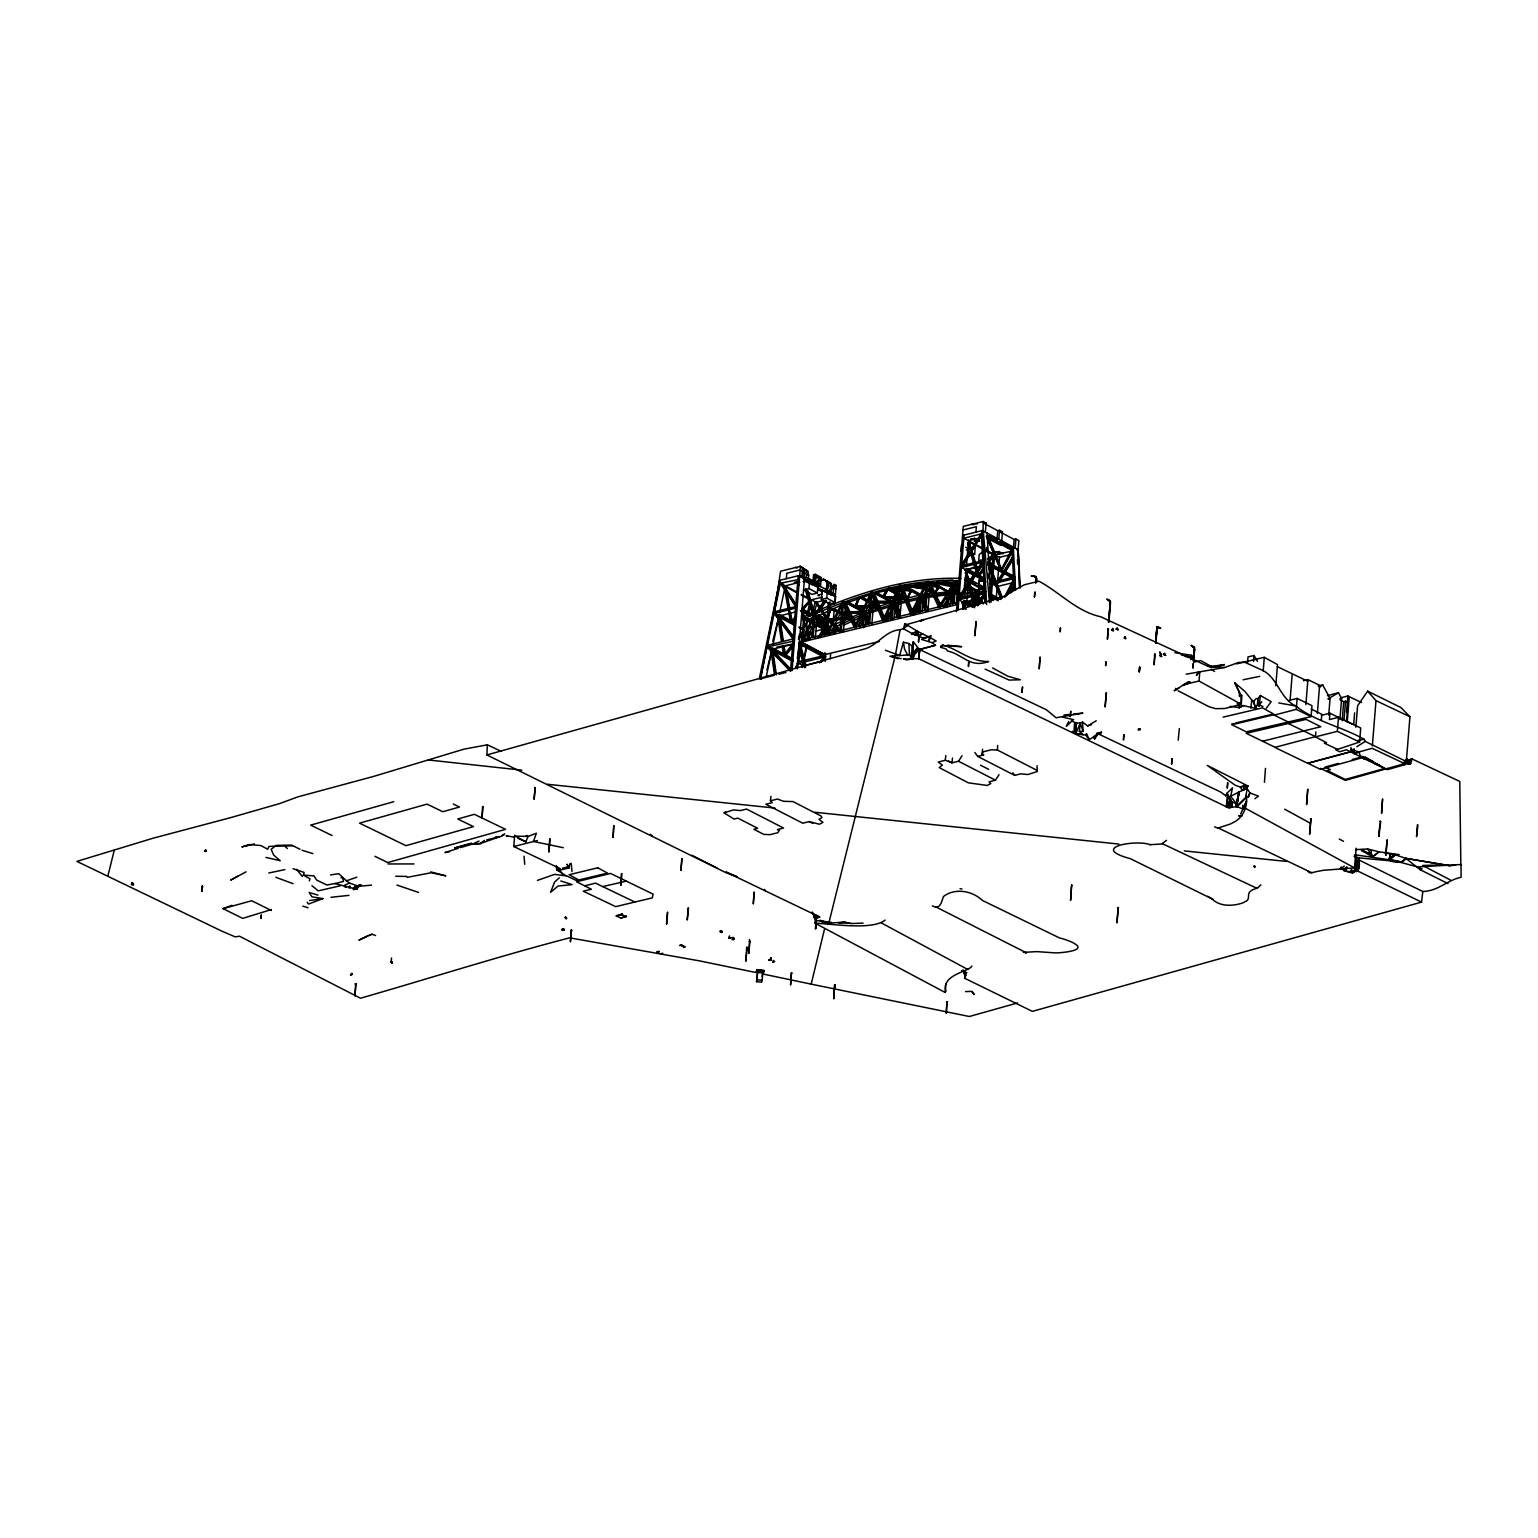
<?xml version="1.0" encoding="UTF-8"?>
<svg xmlns="http://www.w3.org/2000/svg" width="1538" height="1538" viewBox="0 0 1538 1538"><rect width="100%" height="100%" fill="white"/><g stroke="black" fill="none" stroke-linecap="round" stroke-linejoin="round"><path stroke-width="1.5" d="M1073.389 714.036L1082.81 713.113L1056.01 717.765L1046.417 709.768L919.205 649.305L913.284 641.692L913.245 653.304L910.938 657.014L912.322 659.418L910.477 658.706L918.667 658.687L1228.208 807.661L1231.746 807.219L1231.842 801.894L1227.151 793.05L1232.496 787.86L1230.65 796.319L1236.456 803.74L1239.032 791.955L1247.068 788.494L1247.818 785.937L1207.311 765.424L1235.149 785.207L1240.416 787.091L1247.818 785.937L1243.435 790.128L1241.685 789.455L1240.416 787.091L1244.088 785.399L1247.818 785.937M1226.247 806.796L1227.42 797.03L1231.842 801.894L1236.417 803.74L1236.417 806.777L1231.746 807.219L1231.707 801.932L1226.747 794.358L1225.805 795.857L1220.807 792.089L1096.882 733.222L1101.477 732.203L1100.477 734.241M626.485 916.264L620.621 918.167L626.351 916.225M1231.746 807.219L1231.803 801.932L1230.131 799.299L1228.208 807.661M1236.456 803.74L1236.417 806.777L1239.032 791.955L1230.65 796.319M965.114 972.343L964.98 978.418L1032.363 1011.37L1421.554 902.114L1422.804 891.521C1438.588 890.983 1447.22 880.024 1461.1 877.294L1461.023 864.491L1417.748 866.932L1389.718 859.492L1395.197 854.82L1405.886 858.358L1449.834 865.74L1455.679 865.029M1230.496 803.221L1230.381 807.796L1230.669 803.086M965.114 974.458L964.98 978.418L964.614 973.477M1191.085 645.499L1194.622 647.94L1193.623 661.032M1460.85 865.336L1459.773 781.439L1412.038 758.945L1410.634 759.253L1408.308 764.194L1410.673 763.617L1412.038 758.945M812.391 912.553L816.082 920.551L831.135 922.204L823.464 923.05L819.85 920.282L823.637 921.377M815.736 918.148L816.12 919.647M736.971 876.756L725.532 872.469L486.912 754.947L487.354 744.815L463.976 749.16L373.926 776.325L297.853 796.876L279.512 803.624L230.45 817.697L152.954 838.248L76.9 861.395L221.914 931.163L235.16 936.873L239.524 936.219L360.469 998.22C430.332 978.168 499.35 956.098 569.618 937.834L699.771 960.923L755.831 972.516M974.881 752.486L977.707 756.408L1014.715 775.363L1020.79 773.845L1027.903 774.537L1037.093 771.576L1037.17 770.442L997.451 750.044L997.662 745.469M1101.477 732.203L1089.231 739.567L1085.674 735.087L1075.85 733.434L1076.119 727.647M1351.171 870.104L1354.151 871.854L1352.979 872.95L1351.171 870.104L1356.67 871.527L1357.131 861.664L1358.727 860.626L1358.131 871.2L1421.554 902.114M1359.284 857.916L1354.074 856.185L1356.42 857.723L1355.901 862.299L1357.131 861.664L1354.863 871.431L1355.901 862.299C1361.265 855.666 1359.592 871.988 1356.67 871.527M935.489 645.229L919.762 649.401L918.667 658.687L919.205 649.305L918.667 658.687L919.801 649.459L935.489 645.229L932.316 642.73L921.627 639.443L931.144 635.598L928.798 641.519L929.433 637.27L922.492 633.867L918.705 636.001L911.534 633.867L917.436 631.253L922.492 633.867M1155.096 654.227L1154.096 664.801L1154.673 654.188M1359.304 860.126L1355.901 862.299L1358.573 860.646L1358.131 871.2L1358.804 860.069L1355.901 862.299L1358.669 860.665L1358.131 871.2L1359.419 860.184L1422.804 891.521M201.728 891.213L202.228 886.292L202.093 887.868M724.167 812.891L734.03 819.081L737.798 818.12L757.676 828.271L753.908 829.29L763.828 834.384L770.057 834.653L777.786 832.712L779.266 830.501L777.459 829.578L783.573 828.059L746.564 809.065L740.489 810.584L733.376 809.892L724.167 812.891L725.648 811.833M1091.538 724.686L1087.635 725.955L1082.541 722.072L1080.272 723.091L1079.33 731.338L1083.117 734.683L1074.12 733.318L1072.37 731.357L1075.85 733.434L1076.504 722.975L1071.275 720.899M977.707 756.408L983.801 754.889L981.994 753.966L983.474 751.755L991.203 749.813L997.451 750.044M1074.601 722.725L1073.889 732.665L1076.504 722.975L1080.272 723.091L1083.117 731.396L1079.33 731.338M1108.225 599.455C1112.205 603.377 1101.323 594.918 1110.532 601.954L1108.936 622.121M1193.699 660.956L1194.565 649.247M1155.961 643.211L1156.96 626.87L1160.748 628.542M1155.942 643.057L1156.96 626.87M1035.997 578.096L1035.728 582.883C1040.899 575.231 1028.172 575.347 1033.728 576.442M131.364 884.619L133.691 884.696L131.461 884.215M131.71 883.37C135.748 883.12 130.961 885.061 131.768 882.504M131.922 884.485L133.229 883.581L133.056 884.677M204.477 851.264C209.072 850.11 202.997 852.686 205.361 850.418L206.496 851.11M204.881 851.129L206.169 850.206M201.939 891.367L202.439 886.311M206.111 851.072L205.765 850.014M271.399 909.573L242.677 918.378L223.068 908.65L231.969 905.324M260.979 918.494L261.306 914.822L261.152 918.34M352.125 973.612L350.453 974.842L351.548 974.246M352.356 974.419L350.895 974.996L351.625 973.381M354.894 995.778L355.97 983.993M390.633 962.365C393.593 961.923 390.171 960.27 392.055 963.115L391.44 962.269M391.017 962.365L391.575 958.001M392.075 962.942L391.806 961.884M483.067 806.546L481.971 818.351L482.548 806.585M560.178 868.662L513.788 846.534L514.692 835.153M548.739 851.802L549.739 838.921M563.831 929.875L561.87 929.836L563.908 928.99C562.946 931.72 564.657 927.299 562.331 928.971M561.889 929.663L562.927 928.702M565.965 917.532C567.618 919.589 563.677 918.128 565.676 917.052M566.695 918.494L565.234 917.129M566.253 918.763L566.426 917.455M571.405 930.086L570.406 941.871L571.463 930.182M613.72 825.868L613.162 837.306M613.008 837.441L613.873 825.579M621.833 915.052L622.275 913.976L616.411 916.379L622.044 913.88M621.91 873.546L620.91 885.33L621.371 873.719M621.64 915.129L622.14 913.937M656.803 953.195L658.956 952.791L657.187 953.252M660.629 953.829L662.705 953.195M666.492 923.934L667.396 912.361M666.742 923.915L667.684 912.303M681.834 858.531L680.969 870.393L681.949 858.55M681.699 944.986L679.642 945.505L682.122 945.082M682.199 946.408L683.968 945.793L682.199 946.216M683.506 947.523L685.544 946.87M688.505 908.016L687.101 919.762M688.293 908.131L687.371 919.782M720.303 932.143L721.976 932.182L720.38 931.259M721.976 932.182L720.688 932.316M721.995 931.99L721.226 931.028M728.608 937.911L731.05 937.642L728.608 937.911L729.608 935.854M729.031 938.142L731.05 937.642M732.011 939.699C735.491 934.239 731.415 942.198 734.184 939.122L733.049 937.93M734.068 939.199L733.53 937.526M746.564 947.485L747.257 949.696M746.795 947.197L745.853 961.25L746.91 949.6M747.41 949.619L746.334 949.504L747.314 949.696L747.391 947.273M749.448 939.449L749.64 941.448M748.679 953.195L749.679 941.314L749.025 953.233M753.312 903.786L754.139 891.982L753.312 903.652M783.4 641.384L779.67 616.68L777.709 616.373L779.305 614.412L795.415 623.044M759.253 678.931L779.843 580.287L786.322 578.711L786.745 573.251L800.144 569.925L802.336 571.117M756.292 972.362L756.965 969.594L763.982 970.459L763.329 973.035L756.292 972.266L756.965 969.594M756.561 981.705L757.811 970.209L762.944 970.728L762.175 980.302L761.695 982.205L756.561 981.705L757.811 970.209L762.944 970.728L762.156 976.457M763.329 973.131L763.982 970.459M798.184 575.77L790.494 671.356L767.116 646.94L780.42 583.248L782.361 583.46L796.742 605.511M792.051 670.645L800.452 566.33L780.573 571.213L774.46 611.816L775.383 612.297M768.865 960.116L771.345 960.02L768.865 960.116L771.365 959.885L770.73 959.02M769.288 960.481L771.307 957.809M774.671 961.711C770.942 962.134 775.71 961.731 773.46 960.404M797.242 668.876L804.547 578.019L799.722 575.385L786.322 578.711M879.294 641.5L824.887 654.611L801.49 642.077L801.663 639.943L957.713 602.358M961 578.384C905.882 576.481 853.206 594.322 803.759 616.815L801.836 639.866L803.163 639.558L804.855 618.641L803.528 618.949C852.456 597.052 904.344 578.519 958.885 580.71M809.43 582.421L817.812 586.882L817.332 593.053L808.95 588.593L809.43 582.421L804.336 580.653L812.718 585.132M809.699 580.653L809.815 579.134L806.989 577.615M805.931 633.733L807.046 619.795L804.855 618.641M820.504 586.497L814.621 583.402L812.814 583.844L813.544 574.77L815.351 574.328L821.234 577.442L820.504 586.497L835.403 594.514L833.865 594.898M814.179 576.731L813.564 584.19L819.004 579.884L815.428 583.613L815.967 576.289L814.179 576.731L820.35 578.692L819.754 586.151L817.966 586.555L818.581 579.076M815.351 574.328L814.621 583.402L803.028 578.346L806.931 580.441M814.967 615.181L813.198 637.155L811.853 637.463L813.621 615.488L814.967 615.181L817.139 616.373L815.371 638.347M821.407 599.436L822.157 590.169L835.634 596.398L835.134 602.569L829.789 603.915L821.407 599.436L826.752 598.109L835.134 602.569M826.752 598.109L827.252 591.938M824.214 635.021L824.599 630.369L829.732 628.754M825.541 634.713L825.848 628.023L815.332 622.313M826.675 619.083L848.995 617.545L848.899 618.622L826.598 620.16L831.5 608.125L826.598 620.16L836.057 625.293L818.966 614.892M822.311 625.831L826.598 624.774L828.405 602.454M826.252 654.265L824.887 654.611L825.06 652.496M825.156 661.532L825.656 655.207L799.472 641.211M827.752 629.138L829.962 601.685M835.634 596.398L830.539 594.648L830.751 591.995L829.213 592.38M830.232 658.822L830.616 654.054M833.096 623.101L834.25 608.798M834.634 604.049L836.134 585.459L833.923 584.248L833.192 593.322L831.693 593.706M834.096 633.502L834.634 626.908L837.826 627.619L836.499 627.927M835.461 633.195L835.999 626.6M971.843 966.018C969.671 971.689 941.083 974.323 945.985 991.164L945.043 992.414L814.986 923.165L815.505 916.61M815.986 921.704L815.621 928.856L815.967 921.8M841.882 613.047L841.786 614.104L841.132 612.643M816.14 924.069L815.428 928.702M842.19 602.531L839.921 630.734L843.458 631.56L845.727 603.377L842.19 602.531L845.727 603.377M841.267 630.369L843.535 602.185M845.996 601.646L845.169 602.3L865.01 612.355L865.106 611.297L865.01 612.355M868.662 607.241L855.551 607.222L860.011 596.744M862.26 625.697L863.203 613.95L864.567 613.604L866.413 614.623L865.471 626.37M834.538 984.608L833.846 998.643M833.75 998.681L834.442 987.127M863.452 627.696L864.567 613.604M834.673 987.146L835.134 984.666M834.923 987.127L835.345 984.781M870.297 602.742L870.393 601.666L877.371 605.453M872.161 592.207L869.643 623.544L868.297 623.89L870.816 592.572L874.353 593.399L872.988 593.706M871.815 624.736L874.161 595.648M873.776 607.645L878.16 607.645L878.236 606.568L872.546 603.55M858.396 598.224L854.801 606.818L859.184 597.417L878.14 607.702L879.121 606.414M872.488 602.742L893.136 602.665L883.658 597.532L887.099 590.515M888.368 587.939L888.983 589.419L897.769 590.015M890.56 619.641L891.656 606.222M891.944 619.295L893.194 603.627L895.039 604.645L893.963 618.084M900.326 585.44L897.808 616.776L896.462 617.084L898.98 585.747L900.326 585.44L902.479 586.632L899.961 617.968M827.271 923.569L828.828 923.088L895.289 655.553L900.115 629.715L903.44 628.696L904.882 623.64L917.436 631.253L918.705 636.001L922.05 637.751L929.433 637.27L936.123 640.942L932.316 642.73M898.999 613.797L899.346 609.317M905.055 586.632L911.015 589.881L907.209 599.205L911.765 590.284L906.305 599.512M918.744 612.835L919.647 601.646M920.089 612.528L921.339 596.859L923.223 597.84L922.127 611.259M918.455 642.057L918.82 636.617L918.609 641.942M923.78 619.795L920.493 620.833L923.973 619.468M923.607 619.718L920.493 620.833M926.664 581.864L924.357 610.375L927.895 611.22L930.182 582.71L926.664 581.864L930.182 582.71M925.703 610.067L927.991 581.556M953.31 586.209L948.158 591.284L938.699 586.151L934.45 593.514L938.699 586.151L930.971 581.96M927.376 589.323L935.181 593.899L939.391 586.555L934.277 594.187M937.949 585.747L937.872 586.824L931.374 585.882M946.524 607.529L947.273 598.032M953.214 587.266L948.081 592.361L952.599 585.805L948.369 583.517M930.029 581.864L948.946 592.13L932.009 581.825M948.062 604.857L948.831 595.36M948.946 592.13L949.042 591.073M949.907 605.837L950.676 596.321M951.772 586.478L951.868 585.401L936.584 582.21M952.599 585.805L948.158 591.726M955.925 580.845L954.137 603.184L952.791 603.55L954.598 581.191L958.116 582.037M955.848 593.514L956.213 589.054M956.309 604.376L957.578 588.746M960.942 551.162L961.442 544.99M956.444 611.663L963.307 526.381L983.147 521.497L986.089 523.035L985.358 532.11L1018.118 549.643L1020.29 587.843M958.097 609.336L964.076 535.07L982.417 530.552L985.358 532.11M959.923 598.743L983.878 562.658L959.923 598.743L959.001 598.263L982.936 562.197L983.147 521.497M962.519 566.349L982.244 534.397L981.321 533.897L961.596 565.888L962.519 566.349L979.994 536.666M963.807 594.014L964.749 582.383M962.999 609.433L963.692 600.743L973.746 606.145M963.884 598.378L966.306 568.349L984.205 577.98M966.479 566.042L968.517 540.703L963.826 538.223L981.321 533.897L985.224 602.646M964.768 598.32L966.268 579.711L964.922 580.057M966.268 579.711L968.459 580.903L966.325 579.749L966.498 577.615L964.903 578M952.464 758.061L952.08 762.81L958.482 761.233L995.451 780.189L999.027 774.691M975.4 545.086L969.786 549.451L969.286 555.622L974.65 554.334L975.4 545.086L969.132 541.703M966.498 577.615L968.632 578.769L966.768 601.839L964.595 600.627M975.938 532.129L976.38 526.669L963.019 529.995M968.325 666.492L968.805 661.071L968.594 666.377M974.708 603.742L975.611 592.572L976.976 592.265L978.802 593.284L977.764 605.107M971.766 594.937L969.44 586.132L976.957 590.304L975.957 591.592L969.075 586.728M976.072 603.434L976.976 592.265M945.043 992.414L945.755 983.666M977.091 605.261L977.649 598.513M974.881 635.675L976.053 621.506L974.938 635.502M977.399 605.338L979.418 579.345L977.591 605.299M946.87 1001.642L946.293 1013.407L946.966 1001.834M985.031 603.107L985.397 598.455M990.049 593.822L990.818 584.344L1015.022 578.384L1013.273 547.067L1008.351 548.278M997.739 530.706L999.546 530.264L998.816 539.319L997.009 539.761L997.739 530.706L984.32 523.478L986.089 523.035M996.22 598.397L997.162 586.536L992.318 583.959M997.489 582.652L999.527 557.314L968.517 540.703L981.648 537.493M965.556 991.625L972.016 991.337L974.015 994.009M1002.468 531.802L1001.738 540.876L999.95 541.318L1013.407 548.528L1014.138 539.473L1000.68 532.244L1002.468 531.802L999.546 530.264M972.054 992.048L973.977 994.528M1015.195 548.086L1015.926 539.031L1014.138 539.473M1013.561 578.711L1012.158 550.45L988.03 537.493M1022.405 687.082L1022.02 692.331M1033.69 576.173L1031.44 576.231M1022.655 687.14L1021.886 692.35M1031.421 575.923L1034.19 576.173M1034.459 596.955L1034.882 592.13M1035.112 592.188L1034.382 596.821M1039.188 668.761L1040.053 656.957L1039.246 668.588M1060.489 627.927L1060.259 631.868L1060.355 627.965M1070.313 716.612L1070.775 711.19L1070.121 716.458M1072.101 885.369C1071.063 882.139 1071.255 900.115 1070.448 900.249M1070.563 900.403L1071.659 885.1M1107.956 629.888L1107.956 628.658M1108.052 628.619L1107.418 639.289L1108.475 628.658M1110.378 601.358L1108.514 622.025M1105.553 665.531L1105.88 661.686L1105.784 665.589M1106.187 692.831L1105.13 706.999L1106.399 692.888M1111.513 629.965C1113.32 632.483 1113.666 626.831 1113.128 630.734M1115.723 629.004L1117.876 629.792L1117.434 628.023M1125.778 638.712C1121.567 636.809 1127.239 639.943 1125.066 637.578L1124.393 637.193M1125.451 638.366L1125.335 636.886M1123.99 734.722L1123.451 740.028L1123.759 734.779M1118.184 907.728L1116.934 922.935L1118.299 907.651M1139.562 667.165L1139.158 671.914L1139.889 667.261M1139.677 667.127L1139.447 671.856M1138.101 729.896L1140.119 728.781L1138.524 729.762M1140.177 729.762L1138.601 728.897M1139.754 729.704L1139.447 728.666M1155.096 654.419L1154.596 655.265M1159.306 627.869L1157.134 627.043L1159.517 627.504M1159.633 627.639L1159.94 627.831M1159.998 655.572C1162.113 654.284 1159.094 657.053 1161.805 656.438M1163.862 654.438L1164.727 653.304L1163.401 654.573L1165.65 655.457M1171.687 764.098L1171.879 758.753M1179.358 728.551L1178.204 740.143M1190.873 659.725L1191.239 655.265L1174.917 652.689M1194.488 647.709L1191.412 645.787M1193.334 657.533L1181.549 655.073M1193.853 661.263L1194.219 656.88L1191.239 655.265M1241.973 695.214L1241.243 704.308L1199.025 681.046L1199.755 671.952M1227.632 782.727L1227.266 788.148L1227.766 782.784M1247.529 662.878L1248.01 656.918L1253.989 655.515L1257.488 661.359M1253.508 661.475L1253.989 655.515M1214.559 826.848L1217.846 828.098L1229.842 824.195A83.725 31.894 4.6 0 0 1233.149 822.561C1243.454 817.947 1247.952 805.912 1246.338 795.108M1263.198 671.01L1264.294 657.322L1236.552 663.858M1254.97 867.317C1254.816 864.567 1253.662 867.413 1254.893 866.24M1254.412 867.528L1254.047 865.779M1264.447 782.342L1265.486 768.346M1275.79 685.756L1277.501 664.589L1264.294 657.322M1290.171 699.463L1292.228 673.798L1277.347 666.608M1297.149 698.406L1311.972 705.692L1311.107 716.612L1296.265 709.345L1297.149 698.406L1288.748 700.521M1305.877 704.615L1307.896 679.623L1303.455 680.738M1306.493 804.47L1307.761 789.129L1306.742 804.451M1321.373 715.362L1329.928 713.19L1329.428 719.592L1338.502 717.285L1360.726 728.012L1359.592 742.066L1337.522 749.371L1324.353 743.181L1326.506 742.643L1315.451 736.875L1315.855 731.973M1317.355 713.305L1319.604 685.275L1307.896 679.623M1321.296 720.495L1321.796 714.286L1311.26 709.056M1328.717 715.074L1330.062 698.425L1322.68 684.91L1318.22 686.063M1359.592 742.066L1337.368 731.338L1338.502 717.285M1339.925 719.592L1341.617 698.56L1338.464 692.734L1327.313 695.714M1342.174 720.784L1343.693 701.732L1340.213 700.021M1344.02 719.899L1345.519 701.193L1343.693 701.732M1346.557 712.017L1347.865 695.945L1340.309 697.964M1346.538 721.187L1348.038 702.462L1345.519 701.193M1347.23 722.226L1349.287 696.695L1347.865 695.945M1274.848 747.16L1246.222 733.318L1288.229 723.494L1315.471 736.644L1274.829 747.391L1307.742 763.348L1350.633 751.851L1350.979 747.468M1353.69 724.667L1354.632 712.844M1354.132 748.66L1353.748 753.428L1387.391 769.654L1406.097 764.348L1372.165 748.295L1353.748 753.428L1350.633 751.717L1307.761 763.213L1320.373 769.346L1362.687 757.6M1355.862 727.243L1357.593 705.807L1367.647 691.158L1400.849 707.499L1409.942 716.727L1406.29 761.964M1307.723 871.239L1309.876 872.873L1312.606 872.546A134.248 51.158 4.6 0 1 1316.509 871.604L1319.181 871.085A145.341 55.387 4.6 0 1 1323.314 870.297L1354.517 867.913L1356.112 848.226M1372.357 745.911L1375.991 700.655L1367.647 691.158M1379.221 836.441C1377.606 833.385 1381.758 818.985 1379.855 821.311M1381.72 813.198L1382.489 799.164M1381.489 813.141L1382.624 799.145M1387.103 840.075L1386.007 855.147M1385.661 855.109L1387.122 839.94M1417.421 824.772L1416.556 836.595L1417.882 825.06M1448.008 883.619L1420.189 869.72L1405.886 858.358L1401.772 861.914L1359.381 857.916M1193.45 661.052L1194.43 649.286L1193.411 660.936M1075.908 728.57L1075.504 733.357L1076.504 722.975M1108.571 622.083L1110.321 601.839M1230.169 803.221L1229.535 807.854M202.132 886.407L202.362 887.753M1230.265 706.384L1239.186 707.691L1243.396 705.596L1256.45 708.653L1254.97 707.096L1257.296 705.308L1257.969 698.579L1260.41 695.503L1271.157 701.674L1266.293 708.268M918.667 658.687L919.666 649.401M892.251 656.188L894.424 657.726L889.887 656.265L899.615 655.534L903.46 642.192L908.9 643.518L909.458 654.88L910.938 657.014L913.284 641.692M1389.718 859.492L1390.41 853.975L1384.815 852.821M1341.001 869.143L1341.194 867.355L1341.001 869.143L1344.174 866.029M1243.396 705.596L1239.186 707.691L1239.705 702.924M1260.41 695.503L1259.141 706L1257.296 705.308M816.178 919.974L815.678 918.724C813.583 914.706 826.963 919.955 813.544 914.033L726.071 872.046L736.798 876.583M1250.798 708.172L1251.74 699.982L1245.107 691.6L1234.706 682.718L1240.858 695.33L1241.435 706.384M995.451 780.189L989.03 781.804L990.837 783.553L987.281 785.457L968.306 782.823L939.218 767.616L942.352 765.078L938.295 762.079L945.255 760.253L945.832 755.6M978.13 593.495L982.359 593.226M770.403 800.856L777.421 799.029L783.63 801.298L792.974 801.586L821.138 816.024L821.907 817.62L818.927 819.331L822.984 822.33L819.427 824.233L809.199 821.6L802.798 823.234L765.828 804.239L772.249 802.663L770.403 800.856L770.98 796.357M797.338 658.379L799.337 642.788L825.541 656.784L823.061 660.821M962.711 609.01L963.557 602.319L985.07 597.032M981.994 753.966L982.59 749.275M556.371 865.606L556.679 869.835L560.313 871.392L557.025 867.355L556.679 869.835L566.715 876.16M1231.457 802.759L1230.131 799.299L1227.728 807.239L1230.131 799.299L1231.63 807.392L1231.842 801.894M1243.435 790.128L1244.088 785.399M1083.117 731.396L1082.541 722.072M940.737 647.306L942.871 644.71L940.737 647.306L946.024 648.921L947.504 650.997C962.961 654.284 969.844 668.53 988.626 661.494C971.997 662.032 959.635 650.632 944.62 645.441M768.385 645.749L767.481 645.287L793.089 638.962L774.133 613.431L779.843 580.287L760.483 678.758L761.387 679.258M1110.301 601.358L1108.725 600.07M1354.959 854.763L1389.122 859.78L1390.467 854.013L1395.197 854.82C1378.548 861.222 1403.233 865.625 1405.886 858.377L1449.834 865.74M1351.633 749.314L1354.94 753.966L1351.633 749.314L1359.284 752.255L1360.169 756.004L1365.609 757.33L1385.603 769L1409.827 762.175L1406.828 758.984L1403.925 762.502M802.163 667.396L806.373 645.96M808.142 636.924L809.123 631.983M812.756 613.47L815.063 601.743L816.197 601.627L827.598 618.103M569.925 863.568L569.06 867.932L560.716 869.95L557.025 867.355M293.066 868.701L304.159 872.45L303.351 875.064L313.963 875.91L316.713 880.121L326.883 885.004L334.88 883.543L355.624 888.964L359.469 884.85L357.085 889.022L353.24 889.637L353.951 887.772L360.161 885.157L353.951 887.772M779.305 614.412L772.807 645.614M1256.45 708.653L1253.355 702.039L1255.95 698.694L1257.969 698.579L1259.141 706M770.5 958.328L771.211 957.751M1344.212 870.681L1344.712 868.239L1343.443 870.412L1352.113 872.988L1353.94 871.642M766.27 676.778L772.326 647.863L792.339 658.591M779.766 612.201L785.264 585.843L798.395 582.594M797.761 659.687L800.587 646.152M801.548 641.634L803.432 632.618M807.008 615.411L810.238 599.916L801.856 608.76M797.222 668.05L801.798 646.114M805.95 626.235L807.315 619.641M808.238 615.238L811.468 599.82L822.388 597.148M804.124 659.821L806.969 646.191M808.392 639.366L809.815 632.56L812.525 636.213M812.449 619.929L817.139 602.089M1036.208 577.173L1034.151 576.039M1154.577 655.438L1154.807 654.381M1154.711 655.515L1154.961 654.4M1389.122 859.78L1390.41 853.975L1395.197 854.82L1389.295 859.8M1228.285 807.431L1230.131 799.299L1227.978 807.315M762.829 973.996L811.199 984.147L824.387 929.548M815.794 917.744L813.775 917.129L814.217 915.302L812.16 912.015M1160.729 654.496L1159.844 652.15M766.943 670.03L771.98 649.517L771.115 647.959M772.787 641.173L778.92 616.296L782.65 641.019M758.868 971.997L761.233 971.285M1410.634 759.253L1408.308 764.194L1406.828 758.984L1405.194 762.656M107.891 875.929L114.273 850.206M357.085 889.022L355.624 888.964L361.353 884.908M1192.777 646.652L1194.449 648.017M1372.8 855.436L1361.38 850.36L1372.454 856.877L1379.009 851.841L1367.609 848.976L1356.035 849.61M912.765 659.129L917.34 648.056L910.938 657.014M826.944 591.169L828.598 586.151L827.732 581.883L823.138 578.884L826.271 581.133L827.136 585.344L825.56 590.207M1034.17 576.404L1036.151 576.846M828.828 923.088L844.939 922.146L851.052 923.511M309.349 880.966L309.965 878.794L303.351 875.064M534.071 799.106L535.147 787.418L534.205 799.087M550.027 840.19L550.046 838.96L548.97 851.879M571.79 930.221L570.906 930.259M982.551 581.21L979.552 580.787M1192.969 667.896L1193.334 663.243L1193.084 667.915M1172.11 758.849L1171.552 764.04M1310.357 819.081L1311.337 819.004M1365.609 757.33L1365.013 759.445L1363.36 758.542L1365.206 758.734M1380.701 821.407L1378.99 836.326M1094.691 738.913L1098.959 732.607L1093.172 737.279L1094.691 738.913L1095.325 736.74M917.436 631.253L915.148 634.848L917.436 631.253L911.534 633.867M732.473 937.449L733.491 937.661M802.067 577.596L803.624 572.79L802.74 568.406M808.661 575.481C808.488 583.037 803.105 580.134 807.219 574.693L806.316 570.31L803.201 568.214L807.758 571.098L808.661 575.481L807.219 574.693M803.509 578.403L805.105 573.539L804.22 569.156L799.606 566.311M830.578 592.899L832.193 588.035L831.27 583.652L826.694 580.826L829.828 582.864L830.712 587.285L829.059 592.265L830.501 593.053M1160.594 653.727L1159.94 652.131M1248.356 796.838L1249.913 792.935L1247.068 788.494L1245.761 797.761L1236.898 806.681L1243.031 809.007L1242.954 805.489L1243.127 809.334M1249.913 792.935L1248.222 796.972L1249.913 792.935L1258.43 796.126L1254.931 798.741M132.095 883.408L133.229 883.581M1340.213 868.412L1341.194 867.355L1343.808 870.258L1346.557 866.971M1075.85 733.434L1080.272 723.091M814.717 620.564L805.912 640.904L802.894 639.481L813.467 615.123L814.659 615.469L804.047 639.866M832.846 632.906L835.499 626.831L834.346 626.427L831.693 632.522M772.634 962.173L773.422 960.673M517.902 838.268L525.785 841.805L528.13 836.441L536.378 833.231L533.436 841.459L563.312 847.707M1187.163 656.995C1190.085 655.092 1185.164 654.323 1185.529 656.726M830.789 607.721L825.868 619.756L830.712 608.798L838.595 612.374M1420.055 869.604L1421.881 868.816M1108.802 600.301L1110.282 601.454M1345.289 871.008L1347.057 867.201M855.551 607.222L859.184 597.417M1004.333 597.302L1014.33 577.98L1015.676 589.746M1005.602 596.744L1014.33 577.98L987.607 564.657L988.78 562.831L987.088 533.032M1007.275 595.052L1015.022 578.384L1013.061 578.538M1225.805 795.857L1227.151 793.05M348.857 887.964L349.857 885.888L350.01 887.964M872.084 592.861L855.57 627.504L854.436 627.023L870.969 592.438L873.949 593.899L872.815 593.418M858.435 626.351L870.854 600.378M886.753 617.18L888.829 612.874M890.771 608.241L896.981 595.264M886.426 619.91L899.134 593.572M887.561 620.352L890.675 613.854M914.033 612.528L921.262 597.378L923.108 598.397L921.954 597.917M915.86 613.547L919.993 604.895M912.572 658.033L917.34 648.056L913.245 653.304L912.092 646.018L908.9 643.518M843.247 602.608L827.694 634.214L826.579 633.733L842.151 602.108L845.093 603.627L843.978 603.127M829.52 635.232L841.978 609.952M859.877 619.776L862.991 613.47M858.915 624.486L864.106 613.95M859.742 627.581L863.895 619.16M1159.633 655.669L1160.344 654.611M1164.093 653.746L1165.669 655.323M1068.756 721.476L1066.295 726.34L1073.562 719.63L1062.643 717.15M979.591 580.614L980.898 580.672M1085.674 735.087L1086.482 733.472L1089.231 739.567M913.572 614.931L926.626 589.419M928.048 582.056L911.707 613.95L910.631 613.431L926.933 581.537L929.894 583.037L928.817 582.518M941.294 605.607L947.831 592.841M944.217 607.145L948.581 598.647M1001.584 570.675L1012.696 549.489L987.242 535.858L986.223 536.301L1000.854 570.271L1011.658 549.931L1013.427 549.893L1001.584 570.675L1014.965 576.865L1013.792 578.692L1014.465 590.265M353.721 888.983L355.316 886.119M886.349 590.15L883.043 596.071L883.658 597.532L905.574 599.032M896.135 593.976L887.368 589.227L882.966 597.148L875.949 593.341M883.658 597.532L888.118 589.592M901.479 585.805L920.397 596.09L920.493 595.014L911.015 589.881L907.285 598.147M1198.583 671.702L1196.372 675.451L1199.371 671.952M817.447 638.443L826.098 624.313L828.136 624.39L820.715 636.501M819.408 636.809L827.406 623.986L817.101 618.487M819.562 662.82L824.791 656.38L821.081 662.436M977.707 604.126L981.417 598.071M977.784 605.799L983.974 595.725M979.725 604.165L984.685 596.11M989.626 588.054L992.087 584.036L990.088 583.94M996.528 582.921L1012.638 556.794M997.624 582.498L1012.427 558.505M999.911 579.365L1012.312 559.294M998.527 582.979L1013.35 559.025M1113.627 630.734L1111.916 629.734L1112.858 628.292M885.119 920.07C872.469 930.528 831.577 923.8 814.986 923.165M988.492 561.908L993.971 553.815L988.28 560.37M987.934 564.235L994.721 554.218M942.909 606.318L954.31 588.631M956.271 581.749L939.776 607.279L938.814 606.53L955.29 580.999L958.116 582.729M948.254 595.764L952.08 589.881M968.556 604.088L976.169 592.303L978.956 594.072L977.995 593.322M969.536 604.838L973.323 598.955M971.362 605.857L973.9 601.935M958.482 761.233L962.057 755.696M920.628 594.399L923.819 589.592M959.135 596.494L981.705 562.466L983.878 562.658M1008.524 593.11L1013.83 585.094M1010.158 592.168L1014.734 585.594M1011.081 592.668L1014.849 586.978M1166.573 840.325L1161.594 843.997L1150.001 844.689M1260.891 884.85L1257.757 887.849L1252.624 889.791A28.914 11.016 4.6 0 0 1250.567 891.156C1246.299 894.078 1251.259 900.076 1244.646 901.826A20.84 7.94 4.6 0 1 1243.588 902.575C1234.226 906.151 1221.095 906.939 1213.174 899.98A14.13 5.383 4.6 0 1 1212.751 899.23L1130.372 858.685C1088.327 847.361 1136.467 839.306 1150.328 844.727M816.505 613.854L825.81 600.128M818.562 612.297L826.54 600.531M979.148 573.847L983.07 568.08M814.948 614.277L824.099 600.8M818.293 610.817L824.829 601.204M984.762 579.442L978.572 576.116L983.782 568.445M987.704 562.677L993.202 554.603L986.935 551.238M983.263 569.618L979.36 575.385L968.556 540.184L978.418 575.058M982.705 571.944L978.572 576.116M1240.647 814.025L1246.53 800.99L1243.204 809.161L1242.954 805.489L1242.954 808.95M1261.698 701.674L1259.353 704.981L1262.89 706.48M795.454 667.108L798.164 663.512L825.541 656.784L824.118 655.592L824.003 657.168L798.549 643.538L800.087 643.153L805.893 665.185M792.32 644.23L784.207 654.938L782.842 645.96M799.087 635.309L803.893 630.369L798.472 637.501M786.283 653.554L793.07 644.633M792.185 645.96L785.207 654.88M798.953 637.04L803.009 631.695M792.935 646.364L785.937 655.284M798.337 639.231L803.759 632.099M973.4 606.76L984.705 593.476L982.417 530.552L983.762 561.139M976.207 604.626L984.705 593.476L958.866 599.858L968.69 605.107M977.13 605.126L985.627 593.976M977.13 603.569L984.147 594.36M965.883 975.188L964.634 973.15L965.883 975.188L964.884 977.995M980.725 580.806L979.821 580.211M789.455 612.259L791.147 621.717L795.742 616.161M791.147 621.717L796.453 616.565M801.317 610.548L811.237 599.858L803.586 609.106M795.915 618.353L792.858 622.063L782.188 616.93M916.033 653.054L919.166 649.344M828.29 632.368L815.025 614.816L813.91 616.065L826.56 634.463L827.713 633.233L829.559 634.214M815.755 617.026L816.889 615.796M840.267 630.83L835.903 626.139L834.75 627.369L837.287 631.041M836.595 628.388L837.749 627.158M1236.898 806.681L1245.761 797.761L1236.417 806.546M559.313 877.794L554.564 882.139L550.566 892.328L558.083 886.023L572.194 884.619L560.812 880.966M928.779 583.306L929.99 582.21L940.871 605.165M1164.535 653.592L1165.304 655.419M843.804 601.743L855.628 626.581L854.417 627.677L842.555 602.838L843.804 601.743L845.65 602.723L856.493 625.543M845.65 602.723L844.4 603.819L842.555 602.838M865.298 615.123L866.49 614.066L869.451 620.275M1405.886 858.377L1401.772 861.914L1389.545 859.531M1389.775 859.454L1395.197 854.82L1390.544 854.09M912.861 611.913L902.287 586.189L900.422 585.171L899.192 586.209L910.631 614.104L911.899 613.085L913.745 614.066M900.48 617.123L895.193 604.242L893.963 605.28L892.098 604.261M921.916 598.532L923.146 597.494L924.915 601.8M959.212 592.726L954.694 581.691L955.925 580.672L957.789 581.691M873.084 593.976L874.334 592.937L884.908 618.661M883.946 619.833L882.677 620.852L871.239 592.937L872.469 591.919L883.946 619.833L885.792 620.814M977.38 594.033L978.629 592.995L976.784 592.015L975.534 593.053L978.245 599.647M987.588 559.005L993.202 554.603L990.953 582.767L1013.696 577.135L1014.695 579.153M982.955 551.584L979.225 554.487L978.726 560.659L984.089 559.39M1372.454 856.877L1379.009 851.841M1319.45 687.351L1322.68 684.91M460.573 847.573L472.531 844.074L480.029 843.67L484.508 840.382M1187.99 682.045L1174.167 690.793L1179.146 687.794M903.671 628.369L907.382 625.774L904.882 623.64M1356.785 746.737L1365.206 741.431L1409.635 763.136M504.637 833.942L501.196 836.172L504.329 834.5M1189.239 681.661L1183.318 685.429L1189.066 682.853M922.665 633.541L918.705 636.001L917.244 631.868M1087.635 725.955L1096.229 720.764M1338.464 692.734L1327.909 698.983L1330.062 698.425M1355.901 862.299L1358.727 860.626M268.785 873.007L284.818 869.624M819.043 917.244L815.774 919.07L813.775 917.129M237.563 876.314L230.681 880.082L246.099 871.835M1192.796 646.479L1191.527 645.364L1192.911 646.364M1193.373 646.748L1194.392 647.806M480.029 843.67L500.004 836.653L495.813 836.73M1408.308 764.194L1410.673 763.617M962.115 970.67L963.442 969.997M367.39 935.892L358.873 940.199L372.042 934.2L375.58 935.565M479.01 841.075L472.531 844.074L480.471 843.439M1186.471 683.949L1190.47 682.122M816.14 616.584L842.613 604.549M847.746 619.122L824.81 628.292L825.848 628.023M851.821 617.257L862.011 612.643M835.365 626.812L859.8 615.7M843.612 625.178L859.896 617.776M987.627 564.907L988.78 562.831L1014.965 576.865M988.357 565.311L989.626 564.754L1002.007 596.648M989.299 594.475L990.549 593.918L1000.854 599.455M991.03 600.262L989.376 595.975L990.626 595.417L997.547 599.128M986.954 536.704L987.992 536.243L1001.872 569.829L1000.854 570.271M1013.427 549.893L1011.658 549.931M1000.104 569.887L1001.142 569.425L987.242 535.858M356.816 877.198L346.454 880.793L338.783 873.699L330.516 874.911M344.82 885.1L349.607 883.081L358.585 886.292L371.523 885.138M894.77 657.553L901.23 658.687M245.426 846.169L249.598 844.573L260.922 845.554L267.67 849.226L269.015 846.4L292.451 845.785M317.943 895.116L309.1 892.425L311.964 896.846L322.922 898.596L308.619 904.036L307.139 902.248M1193.065 646.844L1194.43 647.748L1193.238 646.748M368.947 935.315L372.042 934.2M812.391 617.911L806.739 619.891L823.58 629.023M537.473 880.39L554.564 874.372L564.984 875.737M844.65 603.627L871.142 594.379M864.048 611.72L890.521 602.473M863.875 613.835L890.367 604.607M890.291 606.51L864.856 614.45M828.117 631.214L833.75 629.253M1161.305 654.361L1161.536 654.034M1161.344 656.572L1160.652 654.746M650.286 834.288L652.4 835.903M963.865 971.189L964.153 973.727L963.826 971.17L966.652 972.804L964.153 973.727L965.037 974.823M947.446 1001.853L947.639 1001.546M932.336 905.844C940.16 910.534 941.641 901.499 943.428 896.539C954.944 887.618 972.285 890.752 982.301 900.384L1059.567 937.969C1064.392 938.93 1090.846 947.331 1070.217 951.311A58.29 22.205 4.6 0 1 1067.603 951.849L1061.951 952.541A84.936 32.356 4.6 0 1 1058.971 952.772L1057.971 952.791A9.67 3.691 4.6 0 1 1054.876 952.868L1036.804 951.618L1023.347 952.368M458.343 848.284L444.943 852.571L449.557 851.648M964.634 570.31L976.841 566.542M900.115 629.715C884.811 630.638 877.237 646.402 863.049 649.363L486.912 754.947M905.498 624.909L1002.353 597.205L1024.231 584.805L1038.919 581.21C1060.028 592.418 1076.119 611.278 1100.689 616.757L1207.753 666.185L1224.709 667.511L1238.648 662.417L1244.857 662.32L1261.218 669.741C1277.54 676.489 1279.962 698.983 1295.803 705.961C1315.355 721.63 1342.251 726.82 1364.206 739.336L1365.206 741.431M249.598 844.573L241.851 846.9L254.347 843.901M471.378 843.132L454.652 847.976L470.186 843.901M1339.906 699.059L1341.617 698.56M1337.522 749.371L1335.811 749.852L1339.675 751.736L1346.519 749.756L1350.633 751.851M982.936 562.197L961.461 567.464L966.172 569.925L983.32 565.715M814.871 626.812L828.136 624.39M811.833 647.806L810.526 648.132L812.564 648.209M1231.9 723.898L1233.072 723.61M393.805 801.683L310.638 825.118L332.073 835.519M912.611 658.898L906.44 659.879L903.421 658.879L909.689 659.168M1352.21 759.541L1359.111 757.619M1387.468 768.519L1345.327 780.381L1320.45 768.346M223.068 908.65L251.713 900.749L271.322 910.477M1338.464 763.386L1325.064 767.077L1330.332 769.654L1327.236 770.519L1345.25 779.42L1384.738 768.462L1361.418 756.965M340.398 885.773L318.251 890.867L311.926 885.715M805.701 620.141L807.046 619.795M805.681 620.102L825.983 630.061M981.321 533.897L961.731 564.292L962.653 564.754M1311.107 716.612L1246.338 731.838L1231.842 724.763L1273.464 714.824L1288.344 722.014M774.133 613.431L775.344 613.143L794.146 637.712L776.267 613.624L774.133 613.431L795.569 608.164M921.839 598.186L923.223 597.84M962.577 535.455L964.076 535.07M799.875 582.287L794.281 582.537L798.395 581.537M791.551 670.107L769.519 647.056L767.116 646.94L760.483 678.758L774.325 675.336M801.913 665.512L804.316 665.627L797.415 663.147M513.788 846.534L537.358 840.536M1241.243 704.308L1224.671 708.518L1215.578 708.672L1208.945 706.673L1178.108 690.773M943.14 580.672L952.868 580.211M847.496 618.103L827.386 619.487L827.309 620.545L850.514 618.853L843.535 615.065M1296.265 709.345L1274.118 715.17M1315.451 736.875L1337.368 731.338M782.361 583.46L780.42 583.248L798.837 579.442M981.225 534.666L982.244 534.397M800.356 576.961L801.894 576.577L802.625 567.522L800.452 566.33M803.009 581.672L805.085 581.018M808.95 588.593L803.586 589.919L811.968 594.399L817.332 593.053M993.721 554.218L992.202 554.603L994.471 554.622M1016.849 549.95L1018.118 549.643L1018.848 540.569L1015.926 539.031M826.733 623.198L828.271 622.813L818.254 617.469M963.768 609.317L962.038 602.704L963.557 602.319L965.306 608.933M584.94 885.773L595.533 883.139L634.867 902.037L652.323 897.884L653.092 894.136L610.528 873.43L576.5 881.755L591.399 889.252L583.267 891.194L615.719 906.651L634.867 902.037M1262.64 741.22L1320.796 726.705L1306.031 719.38L1288.229 723.494M831.712 586.536L836.134 585.459M774.46 611.816L795.704 606.587L780.42 583.248M961.596 565.888L982.84 560.639M779.17 615.988L796.184 611.797M988.876 564.734L992.471 563.85L988.28 561.62M807.604 627.908L824.599 623.717M959.001 598.263L984.647 591.957L982.417 530.552L986.627 604.569M770.788 649.555L793.512 644.191M821.792 656.168L797.299 661.936M778.939 674.202L785.88 672.491M658.86 951.311L656.803 951.83L659.283 951.541M999.527 557.314L1012.658 554.103M801.394 594.437L816.12 602.338L822.676 600.743M982.494 581.153L979.495 581.095M816.255 630.984L822.695 629.388M997.162 586.536L1014.349 582.325M802.817 666.012L822.196 661.263M820.446 580.672L824.579 579.672L827.732 581.883M821.926 594.091L817.793 595.091L819.235 595.898M873.353 593.61L899.346 587.285M894.905 601.166L920.916 594.86L957.847 590.803M892.559 603.838L920.743 596.994M894.693 604.972L918.513 599.186M334.88 883.543L343.512 881.447L342.589 877.987L341.013 877.679M1355.132 753.255L1359.284 752.255M810.93 615.181L800.433 610.74M836.153 624.236L836.057 625.293M824.637 630.407L825.675 630.157M801.49 642.077L957.29 604.569M1116.78 628.1L1117.876 629.792M486.719 839.863L500.004 836.653M1235.322 723.071L1273.522 713.959L1262.448 707.865L1223.133 717.131M1213.713 667.146L1224.402 664.589L1209.003 666.8M964.73 580.134L966.325 579.749M769.519 647.056L767.116 646.94L793.877 641.058M1213.54 667.146L1224.402 664.589M562.466 868.124L567.061 867.048M815.813 616.68L817.139 616.373M895.039 604.645L892.963 604.223M865.087 614.931L866.413 614.623M977.476 593.591L978.802 593.284M1193.911 662.147L1200.659 660.571L1212.732 667.223M1183.26 684.718L1199.025 681.046M616.296 915.61L621.679 914.591M602.761 886.58L626.177 881.159M803.759 582.018L805.239 581.691M815.178 637.789L811.064 632.233L808.911 632.041L812.968 637.52M1243.108 679.777L1259.718 676.336M1017.579 1002.949L969.325 1016.503L811.199 984.147M1158.883 627.677L1157.134 627.043L1159.229 627.696M1125.066 637.578L1124.855 637.097M776.959 647.017L793.185 643.999M1025.481 953.041L1026.48 952.868L936.046 906.997M1224.709 667.511L1186.24 674.163M1358.15 740.336L1364.206 739.336M407.166 877.333L431.198 872.757L445.847 875.853L430.659 871.873M348.991 895.366L330.92 897.308M309.599 900.537L322.922 898.596M901.518 586.766L926.895 583.229M923.05 596.667L948.427 593.13M922.838 598.128L945.928 594.918M844.939 922.146L838.614 922.8L849.687 923.223M984.282 589.554L967.191 590.554M1063.95 714.978L1068.679 714.516M1354.151 871.854L1346.711 871.354M909.458 654.88L899.615 655.534L885.427 650.247M1286.979 861.472L1184.375 850.918M897.039 658.552L899.134 658.475M843.382 612.489L861.242 611.259M850.802 612.432L861.953 611.663M843.285 613.566L861.165 612.335M844.016 613.95L861.876 612.72M796.934 663.589L798.164 663.512M1036.054 577L1034.132 576.327L1036.054 577.135M790.417 621.314L784.053 585.882L785.803 586.209L789.609 607.491M809.507 599.512L811.237 599.858M863.126 923.146L851.091 923.511M265.882 857.397L280.224 860.722L273.629 855.032L271.149 849.361L276.148 845.362L291.643 845.131L299.948 849.226M779.67 616.68L778.459 616.719L794.915 625.543M771.499 649.959L784.668 654.515L783.323 645.518M937.719 580.595L944.024 580.441M929.202 582.921L954.79 582.287M950.753 593.091L960.058 592.861M967.037 592.688L986.05 591.496L969.228 582.364M950.542 594.283L959.847 594.053M966.825 593.879L976.149 593.668M1436.492 865.106L1422.631 865.452L1450.488 880.063M784.053 585.882L785.803 586.209M388.037 863.971L414.01 863.933M847.88 601.973L855.628 606.164L877.506 606.164M871.662 606.568L855.628 606.164M873.046 607.241L878.16 607.645M869.393 607.625L856.262 607.625L856.339 606.549L863.337 610.355M872.584 601.685L893.213 601.608L876.045 592.284M871.835 601.281L891.579 601.435M869.566 602.338L892.232 602.858L875.391 593.764M1035.92 576.654L1034.17 576.308M395.727 876.276L406.686 876.41M1406.559 759.926L1410.423 760.099L1406.636 759.657L1404.367 764.482L1402.464 764.271M941.006 645.691L961.711 646.671L947.581 645.21M960.039 888.791L961.942 888.906M883.754 596.475L905.671 597.974M904.19 598.224L884.485 596.879L884.408 597.936L904.094 599.282M892.751 588.247L910.323 589.477L910.227 590.554L903.652 590.092M889.079 588.343L911.015 589.881M899.249 589.785L888.291 589.016L896.692 593.591M904.344 590.477L910.938 590.938M775.229 650.151L783.688 654.573M757.042 979.783L762.175 980.302M428.16 759.945L521.843 770.154M774.941 808.065L547.355 784.265M814.659 812.237L1118.933 844.074M1375.299 764.232L1379.067 764.636M1421.708 868.835L1419.439 868.086L1420.189 869.451M1118.491 907.535L1118.261 907.458M687.794 908.304L687.986 908.381M966.652 972.804L961.711 970.824M792.032 972.996L791.282 973.189M355.009 995.644L355.663 984.224M1399.138 854.59L1379.028 851.841M906.805 585.132L924.184 587.574L917.167 583.786M905.344 585.228L922.723 587.67M922.627 588.746L902.383 585.594L924.088 588.65L915.341 583.902L927.068 585.247M921.377 583.652L938.699 586.151M925.607 585.344L916.244 583.69L924.665 588.247M932.105 586.286L938.603 587.228L948.081 592.361M1207.618 666.089L1211.925 666.838M1278.789 702.962L1295.803 705.961M946.12 581.96L954.867 583.786M944.659 581.922L953.406 583.729M941.679 583.517L946.043 584.44M930.663 582.287L952.522 586.882L943.044 581.729M945.255 760.253L952.08 762.81L948.542 761.022M1157.21 627.196L1159.018 627.754L1157.23 627.12M836.191 627.446L837.345 627.812L835.499 626.831M302.025 850.245L312.868 853.59M302.755 906.113L308.042 907.766M562.37 929.567L564.292 930.182M507.867 836.268L506.156 835.711L513.923 837.153M396.919 885.081L418.547 892.405M814.409 585.728L817.812 586.882M911.726 633.329L903.44 628.696M275.763 877.275L293.085 883.696M972.977 573.674L967.267 571.444L973.208 573.828M985.108 669.107L1009.101 680.065L1020.367 679.777L1007.775 676.201L992.625 667.973M999.066 598.974L991.376 595.821L994.663 554.737L1013.1 550.912M999.565 599.224L991.376 595.821L993.029 600.108M1409.942 716.727L1375.991 700.655M621.775 914.476L626.216 916.821M691.812 855.263L717.016 867.97M487.354 744.815L501.33 751.409M1361.572 702.558L1349.287 696.695M1162.44 843.728L1256.757 888.233M566.138 875.66L577.154 880.851M1218.327 828.002L1311.799 872.777M1292.228 673.798L1307.761 681.296M1366.878 758.599L1373.05 761.579M374.926 856.32L387.768 862.549L505.579 829.347L474.377 814.313L457.747 819.004L473.454 826.598L405.917 845.669L359.546 823.138L427.064 804.124L442.79 811.718L459.478 807.027L453.287 804.009M1329.928 713.19L1352.344 724.167M812.737 823.407L809.199 821.6M344.416 886.58L346.108 887.426M992.452 582.383L996.393 584.498M803.624 572.79L805.105 573.539M830.712 587.285L832.193 588.035M980.552 765.193L988.761 769.404M949.004 592.534L950.869 593.514L953.829 599.801M813.544 914.033L819.735 917.263M526.15 835.403L528.13 836.441L515.403 836.114L525.785 841.805M391.075 962.269L392.498 963.019M1361.553 849.63L1371.415 854.82L1371.185 850.168M813.544 574.77L819.427 577.884M949.023 592.976L950.869 593.956M989.511 564.235L997.585 568.522M993.413 596.667L997.528 598.878M813.833 584.132L818.966 586.882M822.157 590.169L830.539 594.648M797.357 592.303L781.342 583.729L795.338 605.145M802.067 608.817L812.372 614.316M816.428 617.699L824.676 622.102M795.088 624.659L775.017 613.931L792.666 637.655M799.126 626.812L803.144 628.965M786.995 656.438L793.185 659.744M987.819 538.511L1000.969 545.529M969.824 542.068L992.471 554.199M965.614 547.22L969.786 549.451M989.626 565.734L1013.792 578.692M967.44 571.809L985.954 581.749M992.164 597.494L998.335 600.8M972.516 607.126L964.268 602.723L966.018 609.336M968.94 606.414L962.038 602.704M809.142 579.653L817.255 583.998M807.508 579.365L815.621 583.69L815.678 582.248L809.815 579.134L812.814 583.844M817.447 587.631L829.789 594.245M817.908 589.612L821.946 591.784M784.803 586.266L797.145 592.899M801.26 595.091L807.45 598.397M802.432 611.816L810.488 616.142M818.543 620.448L826.598 624.774M799.049 627.754L803.163 629.965M799.952 642.634L822.119 654.515M793.3 660.936L768.058 647.402L789.859 670.241M773.556 651.055L792.108 660.975M989.203 535.57L997.009 539.761M975.227 605.241L965.941 570.002L984.282 579.653M964.211 602.223L972.439 606.664M818.927 583.998L815.678 582.248L817.947 585.786M802.605 610.259L810.834 614.7M822.542 653.362L824.887 654.611M881.389 922.954L967.71 969.421M966.287 549.816L974.65 554.334M964.634 600.685L975.188 606.395M900.288 594.437L903.806 596.321M890.963 590.073L896.212 592.918M900.211 595.494L905.459 598.34M875.276 592.572L890.444 600.8M833.423 608.452L838.691 611.297M968.632 578.769L985.454 587.901M967.287 579.076L975.707 583.652M979.917 585.94L984.128 588.227M970.555 582.056L985.281 590.034M966.364 585.651L976.88 591.361M966.498 586.439L975.957 591.592M947.812 582.498L953.483 585.594M946.043 582.652L952.349 586.074M929.144 582.075L938.603 587.228M918.224 583.652L925.799 587.766M927.702 588.785L935.258 592.899M928.875 590.534L933.085 592.822M929.029 591.342L932.528 593.245M904.363 585.555L921.397 594.802M902.383 585.594L921.32 595.86M890.118 588.9L897.827 593.091M899.73 594.11L903.517 596.167M891.252 590.227L896.923 593.303M900.71 595.36L904.498 597.417M900.903 595.86L905.113 598.147M887.368 589.227L895.789 593.803M899.999 596.09L904.209 598.378M861.934 597.071L868.912 600.877M861.165 597.378L866.855 600.454M860.107 597.205L879.025 607.472M833.634 587.862L835.845 589.054M827.136 585.344L828.598 586.151M808.873 581.499L813.083 583.786M847.15 602.262L862.299 610.49M845.169 602.3L861.991 611.432M797.838 584.44L799.318 585.228M843.631 613.989L850.61 617.776M834.576 609.779L838.364 611.836M840.267 612.874L849.726 618.007M849.63 619.064L831.424 609.183M820.1 616.219L825.771 619.314M827.655 620.333L833.346 623.409M817.139 615.008L826.598 620.16M818.331 616.373L833.038 624.37M801.375 611.124L803.547 621.717M803.759 616.815L810.065 620.256M616.315 915.879L620.948 918.167M1284.691 809.199L1309.895 822.984M1339.29 839.056L1343.501 841.344M1245.28 808.238L1354.517 867.913M815.967 576.289L820.35 578.692M901.076 596.648L904.555 598.551M948.908 593.38L950.772 594.399M977.341 523.862L971.766 524.074L973.208 524.862M829.828 582.864L831.27 583.652M806.316 570.31L807.758 571.098M795.511 567.33L796.953 568.118M954.694 581.691L956.521 582.729M895.193 604.242L893.367 603.223L899.519 618.257M965.941 570.002L975.4 603.396M1212.751 899.23L1207.638 896.269M1211.213 669.203L1214.559 671.472M346.454 880.793L349.607 883.081M1356.42 857.723L1358.919 860.069M768.616 646.556L790.628 669.588M284.319 845.419L287.298 848.553M558.871 869.681L560.313 871.392M296.526 869.335L302.409 876.545M1251.74 699.982L1253.355 702.039M810.141 631.772L812.891 635.463M1012.811 772.749L1014.715 775.363M560.12 870.816L562.735 874.507M835.903 626.139L839.71 631.657M815.025 614.816L827.713 633.233M818.274 620.718L827.117 633.637M816.197 601.627L821.446 609.625M824.06 613.624L826.675 617.622M816.12 602.338L826.291 617.911M815.198 601.839L826.656 619.353M781.439 582.998L795.838 604.992M1367.609 848.976L1371.415 854.82M567.099 864.51L569.06 867.932L567.061 864.279M907.555 654.88L904.517 649.094L903.46 642.192M1234.706 682.718L1240.858 695.33M869.585 623.428L864.644 613.047L863.414 614.143L868.355 624.505M949.984 594.629L953.945 602.973M947.793 593.649L952.714 604.069M930.759 587.478L937.661 602.089M764.578 889.349L765.155 890.598M1237.283 703.327L1239.186 707.691M987.819 538.8L999.104 566.08M976.784 592.015L981.321 603.011M920.916 599.705L925.338 610.413M981.34 599.609L983.147 604.011M955.925 580.672L958.635 587.285M926.683 606.087L928.433 610.375M921.32 596.475L924.838 605.068M900.422 585.171L911.899 613.085M892.982 606.395L897.385 617.142M873.969 596.11L875.718 600.397M878.371 606.837L881.005 613.258M990.011 569.56L1000.738 597.205M988.453 567.041L1000.834 598.936M1002.084 598.417L988.876 564.35L991.01 602.3M990.626 595.417L992.279 599.705M1175.647 688.351L1176.051 689.716M968.402 543.145L974.073 562.716M967.652 542.741L977.111 575.366M807.892 590.784L814.506 613.547M807.181 590.4L814.429 615.411M805.643 590.765L812.237 613.527M805.739 588.862L812.987 613.912M966.537 575.116L968.267 581.729M965.21 572.521L974.515 607.76M802.701 610.759L805.008 619.564M806.181 623.986L810.238 639.404M801.952 610.413L804.278 619.199M805.431 623.601L809.507 639.02M801.971 613.316L803.701 619.929M807.046 634.925L808.2 639.327M799.337 642.788L805.739 667.011M799.145 645.729L804.932 667.761M798.972 647.536L804.201 667.357M1253.585 700.847L1254.97 707.096M790.455 612.201L792.147 621.66M785.053 585.863L791.416 621.256M785.226 588.631L788.61 607.548M784.072 645.883L785.418 654.861L772.71 649.92L776.402 674.798M779.132 621.217L782.169 641.461M778.036 618.622L781.439 641.077M782.458 647.806L783.457 654.554M771.98 649.517L775.671 674.394M771.826 652.208L774.844 672.567M771.134 651.824L774.479 674.432M1409.827 762.175L1409.981 763.309M815.851 918.205L816.082 920.551L816.005 918.282M571.194 863.337L572.021 871.604M983.397 532.302L989.472 602.781M524.054 856.243L524.708 864.337M1017.425 559.717L1017.675 564.177M988.127 574.001L988.396 578.557M986.627 547.547L986.877 552.007M1239.224 692.119L1239.417 696.445M1019.752 587.689L1018.118 549.643L1019.483 587.458M1227.459 797.03L1227.728 807.239M1037.073 765.693L1037.17 770.442M1015.022 578.384L1015.215 589.958M202.151 886.33L202.016 887.714L202.132 886.311M1236.533 803.701L1236.417 806.777L1239.032 791.955L1236.725 806.623L1239.032 791.955L1236.533 803.701M1036.112 578.115L1035.747 582.825L1036.151 578.115M791.455 972.881L790.59 984.743L791.455 972.881M1310.857 819.004L1309.588 834.327L1310.972 819.004M1156.941 627.408L1155.634 643.038L1156.941 627.485M202.42 886.446L202.305 887.887L202.42 886.446M355.24 983.955L356.335 984.032L355.24 983.955M749.294 941.41L750.371 941.525L749.41 941.333M899.269 585.594L882.735 620.218L883.869 620.698L900.384 586.074L899.269 585.594M720.188 931.201L721.918 931.163L720.322 931.124M981.417 580.518L980.475 581.345L982.378 581.21L979.994 581.133L981.494 580.595M940.006 606.28L938.776 607.375L926.914 582.287L928.145 581.229L940.006 606.28M921.646 620.275L920.512 620.814L921.646 620.275M978.245 540.165L974.092 541.222L979.706 540.972L978.245 540.165M999.623 551.623L994.029 551.892L999.623 551.623M974.669 538.281L970.536 539.28L976.111 539.069L974.669 538.281M1001.719 552.776L997.585 553.776L1003.199 553.565L1001.719 552.776M597.782 867.797L569.118 874.738L578.788 879.986L607.529 873.103L597.782 867.797M1242.031 815.698L1238.955 815.89L1242.031 815.698M1390.736 854.167L1395.197 854.82L1390.64 854.148"/></g></svg>
